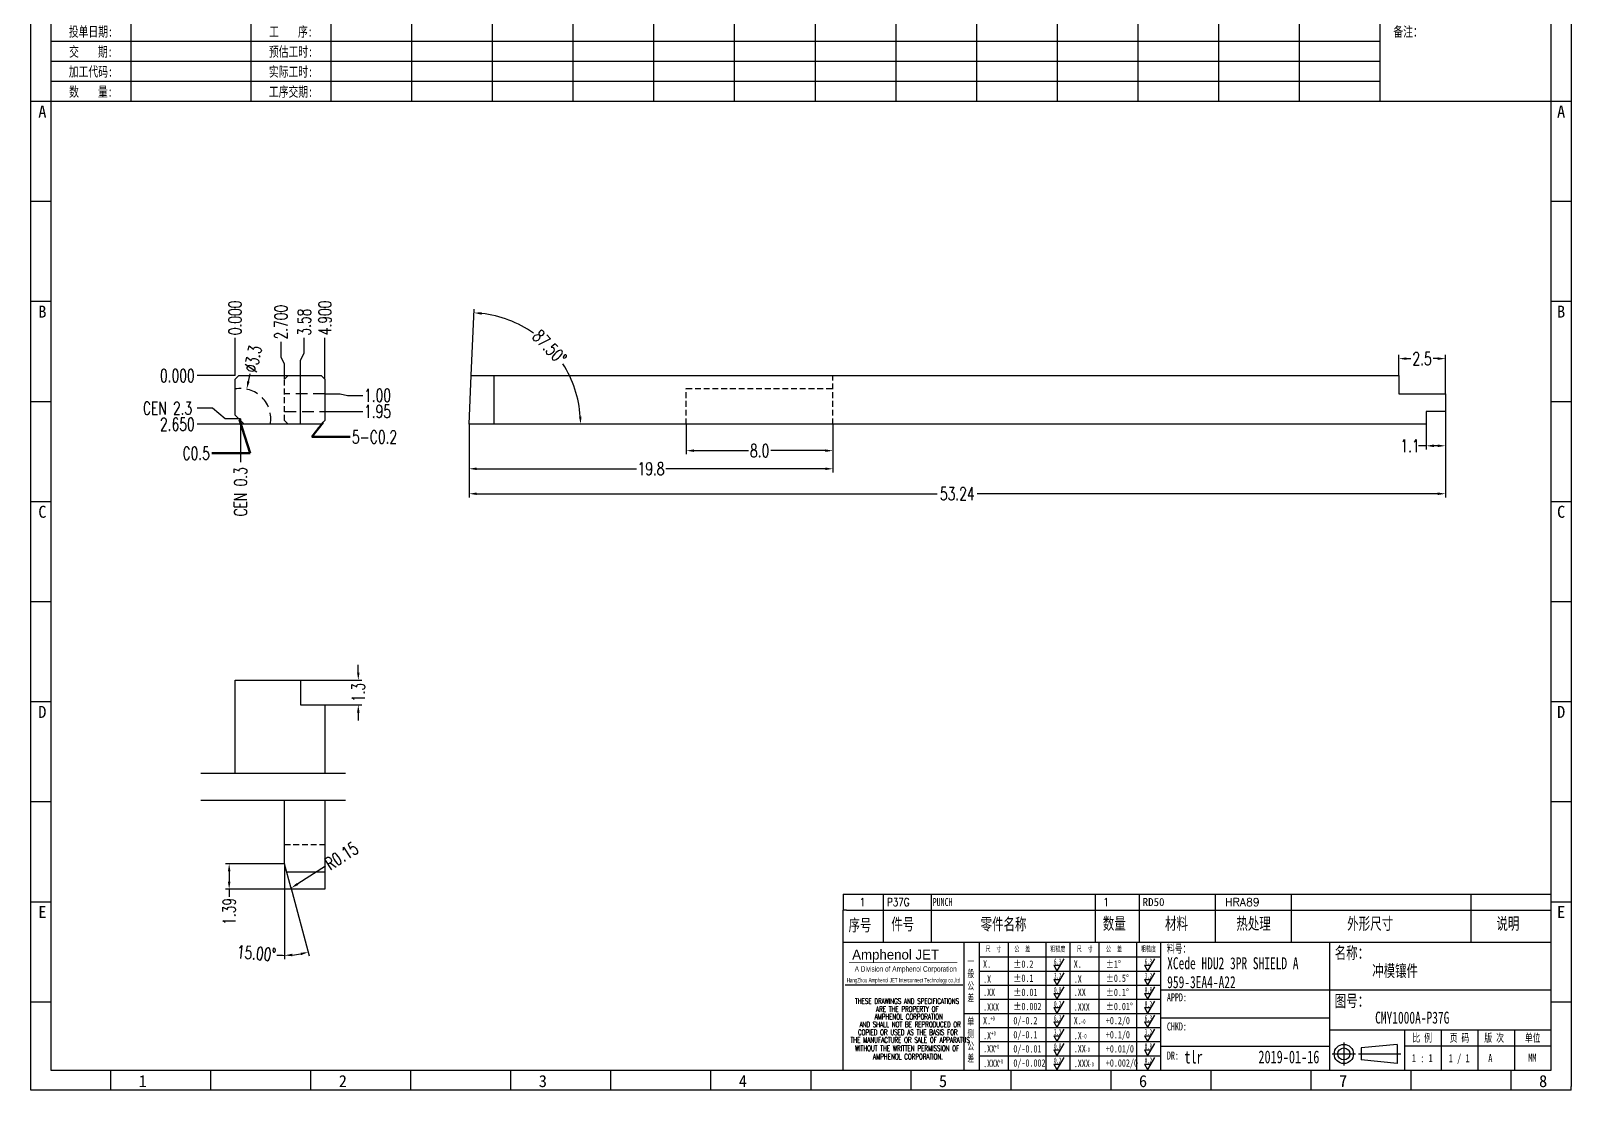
# Model space of a CAD drawing. Header units: millimetres. Extents: x -2852 to 5627, y -2271 to 1849.
# Drawn here: x -622.1 to -538.1, y -245.6 to -187.9 of the extents above; entities that cross this region are included whole.
import ezdxf
from ezdxf.enums import TextEntityAlignment as Align

# ---------------------------------------------------------------- set-up
doc = ezdxf.new("R2010")
doc.units = ezdxf.units.MM
doc.header["$PDSIZE"] = 3
doc.linetypes.add('DASHED', pattern=[19.05, 12.7, -6.35])
doc.linetypes.add('DASHED2', pattern=[9.525, 6.35, -3.175])
for name, color, linetype in [('1', 7, 'Continuous'), ('11', 4, 'DASHED2'), ('41', 1, 'Continuous'), ('PUNCH', 1, 'Continuous')]:
    doc.layers.add(name, color=color, linetype=linetype)
doc.styles.add('CH', font='仿宋_GB2312_0.ttf')
doc.styles.add('jet02', font='simplex.shx', dxfattribs={"width": 0.7})
doc.styles.add('SIMPLEX', font='SIMPLEX')
doc.styles.get("Standard").update_dxf_attribs({"font": '仿宋_GB2312_0.ttf', "width": 0.7})
doc.styles.add('TEXTSTYLE_1', font='TRIUMB.TTF')
doc.styles.add('TEXTSTYLE_2', font='TRIUM.TTF')
doc.styles.add('tk', font='', dxfattribs={"width": 0.7})
doc.styles.add('tk 2', font='仿宋_GB2312_0.ttf', dxfattribs={"width": 0.65})
doc.styles.add('tk 4', font='simplex.shx', dxfattribs={"width": 0.65, "bigfont": 'bigfont.shx'})
doc.styles.get('tk').set_extended_font_data('NSimSun')
doc.dimstyles.new('jet02', dxfattribs={"dimtxt": 3.5, "dimasz": 2.1, "dimexe": 1, "dimexo": 0, "dimgap": 0.5, "dimtad": 0, "dimtoh": 1, "dimdec": 3, "dimzin": 9, "dimdsep": 46, "dimtxsty": 'jet02', "dimcen": 0, "dimclrt": 256, "dimazin": 2, "dimtfac": 1, "dimtdec": 3, "dimtofl": 0, "dimtmove": 0, "dimatfit": 1, "dimfxl": 0, "dimarcsym": 0})

# ---------------------------------------------------------------- blocks, each defined once
blk = doc.blocks.new('A3-N')
at = {"layer": '1', "color": 1}
for p, q in [((0, 0), (0, 296.73)), ((0, 296.73), (420, 296.73)), ((21.82, 291.27), (21.82, 296.73)), ((49.09, 291.27), (49.09, 296.73)), ((76.36, 291.27), (76.36, 296.73)), ((103.64, 291.27), (103.64, 296.73)), ((103.64, 291.27), (103.64, 296.73)), ((103.64, 291.27), (103.64, 296.73)), ((130.91, 291.27), (130.91, 296.73)), ((158.18, 291.27), (158.18, 296.73)), ((185.45, 291.27), (185.45, 296.73)), ((212.73, 291.27), (212.73, 296.73)), ((240, 291.27), (240, 296.73)), ((267.27, 291.27), (267.27, 296.73)), ((294.55, 291.27), (294.55, 296.73)), ((321.82, 291.27), (321.82, 296.73)), ((349.09, 291.27), (349.09, 296.73)), ((376.36, 291.27), (376.36, 296.73)), ((403.64, 291.27), (403.64, 296.73)), ((420, 296.73), (420, 1)), ((5.45, 269.45), (0, 269.45)), ((420, 269.45), (414.55, 269.45)), ((5.45, 242.18), (0, 242.18)), ((420, 242.18), (414.55, 242.18)), ((5.45, 214.91), (0, 214.91)), ((420, 214.91), (414.55, 214.91)), ((5.45, 187.64), (0, 187.64)), ((420, 187.64), (414.55, 187.64)), ((5.45, 160.36), (0, 160.36)), ((420, 160.36), (414.55, 160.36)), ((5.45, 133.09), (0, 133.09)), ((420, 133.09), (414.55, 133.09)), ((5.45, 105.82), (0, 105.82)), ((420, 105.82), (414.55, 105.82)), ((5.45, 78.55), (0, 78.55)), ((420, 78.55), (414.55, 78.55)), ((5.45, 51.27), (0, 51.27)), ((420, 51.27), (414.55, 51.27)), ((222.45, 49.09), (221.45, 49.09)), ((221.45, 49.09), (221.45, 40.36)), ((222.45, 49.09), (414.55, 49.09)), ((232.36, 49.09), (232.36, 40.36)), ((245.45, 49.09), (245.45, 40.36)), ((290.18, 49.09), (290.18, 40.36)), ((302.18, 49.09), (302.18, 40.36)), ((322.91, 49.09), (322.91, 40.36)), ((343.64, 49.09), (343.64, 40.36)), ((392.73, 40.36), (392.73, 49.09)), ((258.55, 40.36), (258.55, 5.44)), ((266.45, 40.36), (266.45, 5.44)), ((276.78, 40.36), (276.78, 5.45)), ((291.18, 40.36), (291.18, 5.45)), ((301.51, 40.37), (301.51, 5.46)), ((308.01, 40.36), (308.01, 5.45)), ((354.09, 40.36), (354.09, 5.45)), ((308.01, 32.39), (258.55, 32.39)), ((308.01, 28.54), (258.55, 28.54)), ((414.55, 27.27), (308.01, 27.27)), ((5.45, 24), (0, 24)), ((308.01, 24.69), (258.55, 24.69)), ((420, 24), (414.55, 24)), ((308.01, 16.99), (258.55, 16.99)), ((354.09, 19.63), (308.01, 19.63)), ((308.01, 13.14), (258.55, 13.14)), ((414.55, 16.36), (354.09, 16.36)), ((374.55, 16.36), (374.55, 5.45)), ((384.55, 16.36), (384.55, 5.45)), ((394.55, 16.36), (394.55, 5.45)), ((404.55, 16.36), (404.55, 5.45)), ((308.01, 9.29), (258.55, 9.29)), ((308.01, 11.99), (354.09, 11.99)), ((372.51, 12.49), (362.69, 11.5)), ((362.69, 11.5), (362.69, 8.23)), ((372.51, 12.49), (372.51, 7.25)), ((414.55, 12), (374.55, 12)), ((21.82, 0), (21.82, 5.45)), ((49.09, 0), (49.09, 5.45)), ((76.36, 0), (76.36, 5.45)), ((103.64, 0), (103.64, 5.45)), ((130.91, 0), (130.91, 5.45)), ((158.18, 0), (158.18, 5.45)), ((185.45, 0), (185.45, 5.45)), ((212.73, 0), (212.73, 5.45)), ((240, 0), (240, 5.45)), ((267.27, 0), (267.27, 5.45)), ((294.55, 0), (294.55, 5.45)), ((321.82, 0), (321.82, 5.45)), ((349.09, 0), (349.09, 5.45)), ((372.51, 7.25), (362.69, 8.23)), ((376.36, 0), (376.36, 5.45)), ((403.64, 0), (403.64, 5.45)), ((1, 0), (0, 0)), ((420, 0), (1, 0)), ((420, 0), (420, 1))]:
    blk.add_line(p, q, dxfattribs=at)
at = {"layer": '1'}
for p, q in [((414.55, 278.18), (414.55, 284.73)), ((221.45, 40.36), (221.45, 5.45)), ((221.45, 40.36), (414.55, 40.36)), ((221.45, 40.36), (414.55, 40.36)), ((254.41, 40.36), (254.41, 5.45)), ((283.28, 40.36), (283.28, 5.45)), ((308.01, 36.24), (258.55, 36.24)), ((222.08, 28.67), (254.12, 28.67)), ((308.01, 20.84), (254.41, 20.84))]:
    blk.add_line(p, q, dxfattribs=at)
at = {"layer": '1', "color": 1, "ltscale": 0.05}
for p, q in [((278.93, 34.04), (279.79, 32.56)), ((278.93, 34.04), (280.65, 34.04)), ((281.68, 35.84), (279.79, 32.56)), ((303.66, 34.05), (304.52, 32.56)), ((303.66, 34.05), (305.38, 34.05)), ((306.41, 35.84), (304.52, 32.56)), ((278.93, 30.19), (279.79, 28.71)), ((278.93, 30.19), (280.65, 30.19)), ((281.68, 31.99), (279.79, 28.71)), ((303.66, 30.2), (305.38, 30.2)), ((303.66, 30.2), (304.52, 28.71)), ((306.41, 31.99), (304.52, 28.71)), ((278.93, 26.34), (279.79, 24.86)), ((278.93, 26.34), (280.65, 26.34)), ((281.68, 28.14), (279.79, 24.86)), ((303.66, 26.35), (304.52, 24.86)), ((303.66, 26.35), (305.38, 26.35)), ((306.41, 28.14), (304.52, 24.86)), ((278.93, 22.49), (280.65, 22.49)), ((278.93, 22.49), (279.79, 21.01)), ((281.68, 24.29), (279.79, 21.01)), ((303.66, 22.5), (305.38, 22.5)), ((303.66, 22.5), (304.52, 21.01)), ((306.41, 24.29), (304.52, 21.01)), ((278.93, 18.66), (279.79, 17.17)), ((278.93, 18.66), (280.65, 18.66)), ((281.68, 20.45), (279.79, 17.17)), ((303.66, 18.66), (304.52, 17.18)), ((303.66, 18.66), (305.38, 18.66)), ((306.41, 20.46), (304.52, 17.18)), ((278.93, 14.81), (280.65, 14.81)), ((278.93, 14.81), (279.79, 13.32)), ((281.68, 16.6), (279.79, 13.32)), ((281.68, 12.75), (279.79, 9.47)), ((303.66, 14.81), (305.38, 14.81)), ((303.66, 14.81), (304.52, 13.33)), ((306.41, 16.61), (304.52, 13.33)), ((306.41, 12.76), (304.52, 9.48)), ((278.93, 10.96), (279.79, 9.47)), ((278.93, 10.96), (280.65, 10.96)), ((281.68, 8.9), (279.79, 5.62)), ((303.66, 10.96), (304.52, 9.48)), ((303.66, 10.96), (305.38, 10.96)), ((306.41, 8.91), (304.52, 5.63)), ((278.93, 7.11), (279.79, 5.62)), ((278.93, 7.11), (280.65, 7.11)), ((303.66, 7.11), (305.38, 7.11)), ((303.66, 7.11), (304.52, 5.63))]:
    blk.add_line(p, q, dxfattribs=at)
at = {"layer": '1', "color": 1, "ltscale": 0.1}
for p, q in [((358.01, 13.02), (358.01, 6.71)), ((354.86, 9.87), (361.17, 9.87)), ((362.03, 9.87), (373.54, 9.87))]:
    blk.add_line(p, q, dxfattribs=at)
at = {"layer": '1'}
blk.add_lwpolyline([(221.45, 5.45), (414.55, 5.45), (414.55, 291.27), (5.45, 291.27), (5.45, 5.45), (414.55, 5.45)], dxfattribs=at)
at = {"layer": '1', "color": 7, "linetype": 'Continuous', "const_width": 0.123}
blk.add_lwpolyline([(223.11, 34.74), (252.6, 34.76)], dxfattribs=at)
at = {"layer": '1', "color": 1}
for radius in [2.62, 1.64]:
    blk.add_circle((358.01, 9.87), radius, dxfattribs=at)
at = {"layer": '41'}
for p, q in [((27.27, 291.27), (27.27, 269.45)), ((60, 291.27), (60, 269.45)), ((81.82, 291.27), (81.82, 269.45)), ((103.82, 291.27), (103.82, 269.45)), ((125.82, 291.27), (125.82, 269.45)), ((147.82, 291.27), (147.82, 269.45)), ((169.82, 291.27), (169.82, 269.45)), ((191.82, 291.27), (191.82, 269.45)), ((213.82, 291.27), (213.82, 269.45)), ((235.82, 291.27), (235.82, 269.45)), ((257.82, 291.27), (257.82, 269.45)), ((279.82, 291.27), (279.82, 269.45)), ((301.82, 291.27), (301.82, 269.45)), ((323.82, 291.27), (323.82, 269.45)), ((345.82, 291.27), (345.82, 269.45)), ((367.82, 291.27), (367.82, 269.45)), ((367.82, 285.82), (5.45, 285.82)), ((367.82, 280.36), (5.45, 280.36)), ((367.82, 274.91), (5.45, 274.91)), ((414.55, 269.45), (5.45, 269.45))]:
    blk.add_line(p, q, dxfattribs=at)
at = {"layer": '1', "color": 1}
for s, p in [('1', (29.64, 295.11)), ('2', (84.18, 295.11)), ('3', (138.73, 295.11)), ('4', (193.27, 295.11)), ('5', (247.82, 295.11)), ('6', (302.36, 295.11)), ('7', (356.91, 295.11)), ('8', (411.45, 295.11)), ('1', (30.53, 4.11)), ('2', (85.08, 4.11)), ('3', (139.62, 4.11)), ('4', (194.17, 4.11)), ('5', (248.72, 4.11)), ('6', (303.26, 4.11)), ('7', (357.81, 4.11)), ('8', (412.35, 4.11))]:
    blk.add_text(s, height=3.27, dxfattribs=at).set_placement(p, align=Align.TOP_CENTER)
at = {"layer": '1', "style": 'tk', "width": 0.7}
for s, p in [('投单日期:', (16.36, 288.55)), ('工    序:', (70.91, 288.55)), ('备注：', (375.51, 288.55)), ('交    期:', (16.36, 283.09)), ('预估工时:', (70.91, 283.09)), ('加工代码:', (16.36, 277.64)), ('实际工时:', (70.91, 277.64)), ('数    量:', (16.36, 272.18)), ('工序交期:', (70.91, 272.18))]:
    blk.add_text(s, height=2.727, dxfattribs=at).set_placement(p, align=Align.MIDDLE)
at = {"layer": '1', "color": 1}
for s, p in [('A', (2.04, 268.36)), ('B', (2.04, 213.82)), ('C', (2.04, 159.27)), ('D', (2.04, 104.73)), ('E', (2.04, 50.18))]:
    blk.add_text(s, height=3.27, dxfattribs=at).set_placement(p, align=Align.TOP_LEFT)
for s, p in [('A', (418.37, 268.36)), ('B', (418.37, 213.82)), ('C', (418.37, 159.27)), ('D', (418.37, 104.73)), ('E', (418.37, 50.18))]:
    blk.add_text(s, height=3.27, dxfattribs=at).set_placement(p, align=Align.TOP_RIGHT)
at = {"layer": '1', "color": 1, "style": 'tk 2', "width": 0.7}
for s, height, p in [('序号', 3.273, (222.96, 43.34)), ('件号', 3.273, (234.62, 43.61)), ('零件名称', 3.273, (258.97, 43.61)), ('数量', 3.273, (292.3, 43.78)), ('材料', 3.273, (309.27, 43.78)), ('热处理', 3.273, (328.71, 43.78)), ('外形尺寸', 3.273, (358.94, 43.78)), ('说明', 3.273, (399.61, 43.78)), ('料号：', 2.182, (309.77, 37.46)), ('名称：', 3.273, (355.52, 35.79)), ('图号：', 3.273, (355.52, 22.7)), ('比 例', 2.182, (376.69, 13.18)), ('页 码', 2.182, (386.85, 13.18)), ('版 次', 2.182, (396.31, 13.18)), ('单位', 2.182, (407.35, 13.18))]:
    blk.add_text(s, height=height, dxfattribs=at).set_placement(p)
at = {"layer": '1', "color": 7, "linetype": 'Continuous', "style": 'TEXTSTYLE_1'}
blk.add_text('Amphenol JET', height=2.7, dxfattribs=at).set_placement((223.96, 35.61))
at = {"layer": '1', "color": 7, "linetype": 'Continuous'}
for s, height, style, width, p in [('A Division of Amphenol Corporation', 1.5, 'TEXTSTYLE_2', 0.7, (224.64, 32.29)), ('HangZhou Amphenol JET Interconnect Technology co.,ltd ', 1.2, 'TEXTSTYLE_2', 0.6, (222.47, 29.36)), ('THESE DRAWINGS AND SPECIFICATIONS', 1.5, 'tk 4', 0.6, (224.73, 23.52)), ('ARE THE PROPERTY OF', 1.5, 'tk 4', 0.6, (230.45, 21.35)), ('AND SHALL NOT BE REPRODUCED OR', 1.5, 'tk 4', 0.6, (225.95, 17.17)), ('AMPHENOL CORPORATION', 1.5, 'tk 4', 0.6, (230.04, 19.27)), ('THE MANUFACTURE OR SALE OF APPARATUS', 1.5, 'tk 4', 0.6, (223.5, 12.92)), ('COPIED OR USED AS THE BASIS FOR', 1.5, 'tk 4', 0.6, (225.54, 15.02)), ('WITHOUT THE WRITTEN PERMISSION OF', 1.5, 'tk 4', 0.6, (224.73, 10.67)), ('AMPHENOL CORPORATION.', 1.5, 'tk 4', 0.6, (229.63, 8.4))]:
    blk.add_text(s, height=height, dxfattribs=dict(at, style=style, width=width)).set_placement(p)
at = {"layer": '1', "color": 1, "style": 'tk 2', "width": 0.7}
for s, p in [('X.', (259.64, 34.37)), ('%%P0.2', (267.9, 34.37)), ('X.', (284.37, 34.37)), ('%%P1%%D', (293.12, 34.37)), ('.X', (259.64, 30.28)), ('%%P0.1', (267.9, 30.52)), ('.X', (284.37, 30.28)), ('%%P0.5%%D', (293.12, 30.52)), ('.XX', (259.64, 26.71)), ('%%P0.01', (267.9, 26.67)), ('.XX', (284.37, 26.71)), ('%%P0.1%%D', (293.12, 26.67)), ('.XXX', (259.64, 22.68)), ('%%P0.002', (267.9, 22.82)), ('.XXX', (284.37, 22.68)), ('%%P0.01%%D', (293.12, 22.82)), ('X.', (259.64, 18.97)), ('0/-0.2', (267.9, 18.97)), ('X.', (284.37, 18.97)), ('+0.2/0', (293.12, 18.97)), ('.X', (259.64, 14.88)), ('0/-0.1', (267.9, 15.12)), ('.X', (284.37, 14.88)), ('+0.1/0', (293.12, 15.12)), ('.XX', (259.64, 11.31)), ('0/-0.01', (267.9, 11.27)), ('0/-0.002', (267.9, 7.42)), ('.XX', (284.37, 11.31)), ('+0.01/0', (293.12, 11.27)), ('+0.002/0', (293.12, 7.42)), ('.XXX', (259.64, 7.28)), ('.XXX', (284.37, 7.28))]:
    blk.add_text(s, height=2, dxfattribs=at).set_placement(p, align=Align.MIDDLE_LEFT)
at = {"layer": '1', "color": 1, "ltscale": 0.05, "style": 'tk 2', "width": 0.5}
for s, p in [('6.3', (279.01, 34.26)), ('6.3', (303.74, 34.27)), ('3.2', (279.01, 30.41)), ('3.2', (303.74, 30.42)), ('0.8', (279.01, 26.56)), ('0.8', (303.74, 26.57)), ('0.2', (279.01, 22.71)), ('0.2', (303.74, 22.72)), ('6.3', (279.01, 18.87)), ('6.3', (303.74, 18.88)), ('3.2', (279.01, 15.02)), ('0.8', (279.01, 11.17)), ('3.2', (303.74, 15.03)), ('0.8', (303.74, 11.18)), ('0.2', (279.01, 7.32)), ('0.2', (303.74, 7.33))]:
    blk.add_text(s, height=1.6, dxfattribs=at).set_placement(p)
at = {"layer": '1', "style": 'tk 2', "width": 0.7}
for s, p in [('APPD:', (309.77, 24.21)), ('CHKD:', (309.77, 16.27)), ('DR:', (309.77, 8.35))]:
    blk.add_text(s, height=2.182, dxfattribs=at).set_placement(p)
at = {"layer": '1', "color": 7, "style": 'tk 2', "width": 0.7}
blk.add_text('MM', height=2.182, dxfattribs=at).set_placement((408.31, 7.75))
at = {"layer": '1', "color": 1, "ltscale": 0.05, "char_height": 1.5, "width": 6.3627, "attachment_point": 1, "style": 'tk 2'}
for s, insert in [('尺  寸', (260.31, 39.25)), ('公  差', (268.17, 39.25)), ('粗糙度', (277.98, 39.25)), ('尺  寸', (285.2, 39.25)), ('公  差', (293.18, 39.25)), ('粗糙度', (302.71, 39.26))]:
    blk.add_mtext(s, dxfattribs=dict(at, insert=insert))
at = {"layer": '1', "ltscale": 0.05, "char_height": 2, "width": 2.5195, "attachment_point": 1, "style": 'tk 2'}
for s, insert in [('一般公差', (255.39, 36.11)), ('单侧公差', (255.39, 19.71))]:
    blk.add_mtext(s, dxfattribs=dict(at, insert=insert))
at = {"layer": '1', "color": 1, "ltscale": 0.05, "char_height": 1.2, "width": 5.1396, "attachment_point": 1, "line_spacing_factor": 0.8, "style": 'tk 2'}
for s, insert in [('+0', (261.58, 20.13)), ('-0', (286.31, 19.33)), ('+0', (261.88, 16.09)), ('-0', (286.61, 15.29)), ('+0', (262.79, 12.45)), ('+0', (263.87, 8.44)), ('-0', (287.51, 11.65)), ('-0', (288.59, 7.64))]:
    blk.add_mtext(s, dxfattribs=dict(at, insert=insert))
at = {"layer": '1', "style": 'tk 2', "width": 0.7}
for tag, p in [('PATR-NO1', (309.84, 32.96)), ('TITLE', (365.74, 30.9)), ('PATR-NO2', (309.84, 27.81)), ('DWG-NO:', (366.54, 18.14))]:
    blk.add_attdef(tag, p, '', height=3.27, dxfattribs=at)
at = {"layer": '1', "color": 1, "style": 'tk 2', "width": 0.7}
for tag, p in [('DRAW', (314.55, 7.27)), ('DATE', (334.72, 7.32))]:
    blk.add_attdef(tag, p, '', height=3.49, dxfattribs=at)
at = {"layer": '1', "style": 'tk 2', "width": 0.7}
for tag, p in [('SCALE', (376.55, 8.73)), ('SHEET', (386.6, 8.72)), ('REV', (397.38, 8.73))]:
    blk.add_attdef(tag, text='', height=2.18, dxfattribs=at).set_placement(p, align=Align.MIDDLE_LEFT)
blk = doc.blocks.new('FB3')
at = {"layer": '1', "color": 1}
for p, q in [((0, 4.36), (193.09, 4.36)), ((0, 4.36), (0, 0)), ((10.91, 4.36), (10.91, 0)), ((24, 4.36), (24, 0)), ((68.73, 4.36), (68.73, 0)), ((80.73, 4.36), (80.73, 0)), ((101.45, 4.36), (101.45, 0)), ((122.18, 4.36), (122.18, 0)), ((171.27, 0), (171.27, 4.36))]:
    blk.add_line(p, q, dxfattribs=at)
at = {"layer": '1'}
for tag, style, p in [('ITEM', 'SIMPLEX', (4.36, 2.18)), ('PARTNO', 'SIMPLEX', (12, 2.18)), ('QTY', 'SIMPLEX', (74.18, 2.18)), ('MATL', 'CH', (81.72, 2.18)), ('FINISH', 'SIMPLEX', (104.17, 2.18)), ('SPEC', 'SIMPLEX', (130.91, 2.18)), ('REMARK', 'SIMPLEX', (174.06, 2.18))]:
    blk.add_attdef(tag, text='', height=2.18, dxfattribs=dict(at, style=style)).set_placement(p, align=Align.MIDDLE_LEFT)
at = {"layer": '1', "style": 'tk', "width": 0.7}
blk.add_attdef('DIE', text='', height=2.18, dxfattribs=at).set_placement((24.43, 2.18), align=Align.MIDDLE_LEFT)
blk = doc.blocks.new('*D2850')
at = {"layer": '41', "ltscale": 0.05}
blk.add_line((304.209, -2659.085), (302.139, -2659.085), dxfattribs=at)
at = {"layer": 'Defpoints', "color": 0, "ltscale": 0.05}
for p in [(302.139, -2659.085), (304.209, -2659.085), (304.209, -2659.085)]:
    blk.add_point(p, dxfattribs=at)
at = {"layer": '41', "ltscale": 0.05, "insert": (301.059, -2659.085), "char_height": 0.7, "attachment_point": 5, "style": 'jet02'}
blk.add_mtext('0.000', dxfattribs=at)
blk = doc.blocks.new('*D2851')
at = {"layer": '41', "ltscale": 0.05}
blk.add_line((304.709, -2661.735), (302.139, -2661.735), dxfattribs=at)
at = {"layer": 'Defpoints', "color": 0, "ltscale": 0.05}
for p in [(304.209, -2659.085), (302.139, -2661.735), (304.709, -2661.735)]:
    blk.add_point(p, dxfattribs=at)
at = {"layer": '41', "ltscale": 0.05, "insert": (301.059, -2661.735), "char_height": 0.7, "attachment_point": 5, "style": 'jet02'}
blk.add_mtext('2.650', dxfattribs=at)
blk = doc.blocks.new('*D2852')
at = {"layer": '41', "ltscale": 0.05}
for p, q in [((302.979, -2660.86), (302.139, -2660.86)), ((303.669, -2661.435), (302.979, -2660.86)), ((304.509, -2661.435), (303.669, -2661.435))]:
    blk.add_line(p, q, dxfattribs=at)
at = {"layer": 'Defpoints', "color": 0, "ltscale": 0.05}
for p in [(304.209, -2659.085), (302.139, -2660.86), (304.509, -2661.435)]:
    blk.add_point(p, dxfattribs=at)
at = {"layer": '41', "ltscale": 0.05, "insert": (300.359, -2660.86), "char_height": 0.7, "attachment_point": 5, "style": 'jet02'}
blk.add_mtext('{\\C1; CEN }2.3', dxfattribs=at)
blk = doc.blocks.new('*D2853')
at = {"layer": '41', "ltscale": 0.05}
blk.add_line((309.109, -2661.035), (311.178, -2661.035), dxfattribs=at)
at = {"layer": 'Defpoints', "color": 0, "ltscale": 0.05}
for p in [(304.209, -2659.085), (309.109, -2661.035), (311.178, -2661.035)]:
    blk.add_point(p, dxfattribs=at)
at = {"layer": '41', "ltscale": 0.05, "insert": (311.978, -2661.035), "char_height": 0.7, "attachment_point": 5, "style": 'jet02'}
blk.add_mtext('1.95', dxfattribs=at)
blk = doc.blocks.new('*D2854')
at = {"layer": '41', "ltscale": 0.05}
for p, q in [((309.109, -2660.085), (309.949, -2660.085)), ((309.949, -2660.085), (310.338, -2660.16)), ((310.338, -2660.16), (311.178, -2660.16))]:
    blk.add_line(p, q, dxfattribs=at)
at = {"layer": 'Defpoints', "color": 0, "ltscale": 0.05}
for p in [(304.209, -2659.085), (309.109, -2660.085), (311.178, -2660.16)]:
    blk.add_point(p, dxfattribs=at)
at = {"layer": '41', "ltscale": 0.05, "insert": (311.978, -2660.16), "char_height": 0.7, "attachment_point": 5, "style": 'jet02'}
blk.add_mtext('1.00', dxfattribs=at)
blk = doc.blocks.new('*D2855')
at = {"layer": '41', "ltscale": 0.05}
blk.add_line((304.209, -2659.085), (304.209, -2657.016), dxfattribs=at)
at = {"layer": 'Defpoints', "color": 0, "ltscale": 0.05}
for p in [(304.209, -2657.016), (304.209, -2659.085), (304.209, -2659.085)]:
    blk.add_point(p, dxfattribs=at)
at = {"layer": '41', "ltscale": 0.05, "insert": (304.209, -2655.936), "char_height": 0.7, "attachment_point": 5, "rotation": 90, "style": 'jet02'}
blk.add_mtext('0.000', dxfattribs=at)
blk = doc.blocks.new('*D2856')
at = {"layer": '41', "ltscale": 0.05}
for p, q in [((306.716, -2658.089), (306.716, -2657.249)), ((306.909, -2658.445), (306.716, -2658.089)), ((306.909, -2659.285), (306.909, -2658.445))]:
    blk.add_line(p, q, dxfattribs=at)
at = {"layer": 'Defpoints', "color": 0, "ltscale": 0.05}
for p in [(306.716, -2657.249), (304.209, -2659.085), (306.909, -2659.285)]:
    blk.add_point(p, dxfattribs=at)
at = {"layer": '41', "ltscale": 0.05, "insert": (306.716, -2656.169), "char_height": 0.7, "attachment_point": 5, "rotation": 90, "style": 'jet02'}
blk.add_mtext('2.700', dxfattribs=at)
blk = doc.blocks.new('*D2857')
at = {"layer": '41', "ltscale": 0.05}
for p, q in [((307.984, -2657.856), (307.984, -2657.016)), ((307.784, -2658.245), (307.984, -2657.856)), ((307.784, -2659.085), (307.784, -2658.245))]:
    blk.add_line(p, q, dxfattribs=at)
at = {"layer": 'Defpoints', "color": 0, "ltscale": 0.05}
for p in [(307.984, -2657.016), (304.209, -2659.085), (307.784, -2659.085)]:
    blk.add_point(p, dxfattribs=at)
at = {"layer": '41', "ltscale": 0.05, "insert": (307.984, -2656.169), "char_height": 0.7, "attachment_point": 5, "rotation": 90, "style": 'jet02'}
blk.add_mtext('3.58', dxfattribs=at)
blk = doc.blocks.new('*D2858')
at = {"layer": '41', "ltscale": 0.05}
blk.add_line((309.109, -2659.285), (309.109, -2657.016), dxfattribs=at)
at = {"layer": 'Defpoints', "color": 0, "ltscale": 0.05}
for p in [(309.109, -2657.016), (304.209, -2659.085), (309.109, -2659.285)]:
    blk.add_point(p, dxfattribs=at)
at = {"layer": '41', "ltscale": 0.05, "insert": (309.109, -2655.936), "char_height": 0.7, "attachment_point": 5, "rotation": 90, "style": 'jet02'}
blk.add_mtext('4.900', dxfattribs=at)
blk = doc.blocks.new('*D2859')
at = {"layer": '41', "ltscale": 0.05}
blk.add_line((304.509, -2661.435), (304.509, -2663.804), dxfattribs=at)
at = {"layer": 'Defpoints', "color": 0, "ltscale": 0.05}
for p in [(304.209, -2659.085), (304.509, -2661.435), (304.509, -2663.804)]:
    blk.add_point(p, dxfattribs=at)
at = {"layer": '41', "ltscale": 0.05, "insert": (304.509, -2665.584), "char_height": 0.7, "attachment_point": 5, "rotation": 90, "style": 'jet02'}
blk.add_mtext('{\\C1; CEN }0.3', dxfattribs=at)
blk = doc.blocks.new('*D2861')
at = {"layer": '41', "ltscale": 0.05}
blk.add_line((305.019, -2658.989), (304.931, -2659.409), dxfattribs=at)
blk.add_solid([(304.863, -2659.394), (305, -2659.423), (304.846, -2659.82)], dxfattribs=at)
at = {"layer": 'Defpoints', "color": 0, "ltscale": 0.05}
for p in [(304.846, -2659.82), (304.172, -2663.05)]:
    blk.add_point(p, dxfattribs=at)
at = {"layer": '41', "ltscale": 0.05, "insert": (305.189, -2658.172), "char_height": 0.7, "attachment_point": 5, "rotation": 78.21743, "style": 'jet02'}
blk.add_mtext('∅3.3', dxfattribs=at)
blk = doc.blocks.new('*D2862')
at = {"layer": '41', "ltscale": 0.05}
for p, q in [((316.97, -2661.735), (316.97, -2664.362)), ((336.815, -2661.735), (336.815, -2664.362)), ((317.39, -2664.162), (326.092, -2664.162)), ((336.395, -2664.162), (327.692, -2664.162))]:
    blk.add_line(p, q, dxfattribs=at)
for points in [[(317.39, -2664.092), (317.39, -2664.232), (316.97, -2664.162)], [(336.395, -2664.092), (336.395, -2664.232), (336.815, -2664.162)]]:
    blk.add_solid(points, dxfattribs=at)
at = {"layer": 'Defpoints', "color": 0, "ltscale": 0.05}
for p in [(316.97, -2661.735), (336.815, -2661.735), (336.815, -2664.162)]:
    blk.add_point(p, dxfattribs=at)
at = {"layer": '41', "ltscale": 0.05, "insert": (326.892, -2664.162), "char_height": 0.7, "attachment_point": 5, "style": 'jet02'}
blk.add_mtext('19.8', dxfattribs=at)
blk = doc.blocks.new('*D2863')
at = {"layer": '41', "ltscale": 0.05}
for p, q in [((328.815, -2661.735), (328.815, -2663.374)), ((336.815, -2661.735), (336.815, -2663.374)), ((329.235, -2663.174), (332.201, -2663.174)), ((336.395, -2663.174), (333.428, -2663.174))]:
    blk.add_line(p, q, dxfattribs=at)
for points in [[(329.235, -2663.104), (329.235, -2663.244), (328.815, -2663.174)], [(336.395, -2663.104), (336.395, -2663.244), (336.815, -2663.174)]]:
    blk.add_solid(points, dxfattribs=at)
at = {"layer": 'Defpoints', "color": 0, "ltscale": 0.05}
for p in [(328.815, -2661.735), (336.815, -2661.735), (336.815, -2663.174)]:
    blk.add_point(p, dxfattribs=at)
at = {"layer": '41', "ltscale": 0.05, "insert": (332.815, -2663.174), "char_height": 0.7, "attachment_point": 5, "style": 'jet02'}
blk.add_mtext('8.0', dxfattribs=at)
blk = doc.blocks.new('*D2864')
at = {"layer": '41', "ltscale": 0.05}
for p, q in [((370.215, -2661.035), (370.215, -2665.723)), ((316.97, -2661.735), (316.97, -2665.723)), ((317.39, -2665.523), (342.5, -2665.523)), ((369.795, -2665.523), (344.684, -2665.523))]:
    blk.add_line(p, q, dxfattribs=at)
for points in [[(317.39, -2665.453), (317.39, -2665.593), (316.97, -2665.523)], [(369.795, -2665.453), (369.795, -2665.593), (370.215, -2665.523)]]:
    blk.add_solid(points, dxfattribs=at)
at = {"layer": 'Defpoints', "color": 0, "ltscale": 0.05}
for p in [(370.215, -2661.035), (316.97, -2661.735), (370.215, -2665.523)]:
    blk.add_point(p, dxfattribs=at)
at = {"layer": '41', "ltscale": 0.05, "insert": (343.592, -2665.523), "char_height": 0.7, "attachment_point": 5, "style": 'jet02'}
blk.add_mtext('53.24', dxfattribs=at)
blk = doc.blocks.new('*D2865')
at = {"layer": '41', "ltscale": 0.05}
for p, q in [((370.215, -2661.035), (370.215, -2663.11)), ((369.165, -2661.735), (369.165, -2663.11)), ((369.165, -2662.91), (368.745, -2662.91)), ((369.795, -2662.91), (369.585, -2662.91))]:
    blk.add_line(p, q, dxfattribs=at)
for points in [[(369.585, -2662.84), (369.585, -2662.98), (369.165, -2662.91)], [(369.795, -2662.84), (369.795, -2662.98), (370.215, -2662.91)]]:
    blk.add_solid(points, dxfattribs=at)
at = {"layer": 'Defpoints', "color": 0, "ltscale": 0.05}
for p in [(370.215, -2661.035), (369.165, -2661.735), (369.165, -2662.91)]:
    blk.add_point(p, dxfattribs=at)
at = {"layer": '41', "ltscale": 0.05, "insert": (368.283, -2662.91), "char_height": 0.7, "attachment_point": 5, "style": 'jet02'}
blk.add_mtext('1.1', dxfattribs=at)
blk = doc.blocks.new('*D2866')
at = {"layer": '41', "ltscale": 0.05}
for p, q in [((367.665, -2659.085), (367.665, -2657.958)), ((368.085, -2658.158), (368.326, -2658.158)), ((369.795, -2658.158), (369.553, -2658.158)), ((370.215, -2660.085), (370.215, -2657.958))]:
    blk.add_line(p, q, dxfattribs=at)
for points in [[(368.085, -2658.088), (368.085, -2658.228), (367.665, -2658.158)], [(369.795, -2658.088), (369.795, -2658.228), (370.215, -2658.158)]]:
    blk.add_solid(points, dxfattribs=at)
at = {"layer": 'Defpoints', "color": 0, "ltscale": 0.05}
for p in [(367.665, -2658.158), (367.665, -2659.085), (370.215, -2660.085)]:
    blk.add_point(p, dxfattribs=at)
at = {"layer": '41', "ltscale": 0.05, "insert": (368.94, -2658.158), "char_height": 0.7, "attachment_point": 5, "style": 'jet02'}
blk.add_mtext('2.5', dxfattribs=at)
blk = doc.blocks.new('*D2867')
at = {"layer": '41', "ltscale": 0.05}
blk.add_line((317.085, -2659.085), (317.244, -2655.461), dxfattribs=at)
for start, end in [(54.76487, 83.54128), (3.95872, 32.73513)]:
    blk.add_arc((316.97, -2661.735), 6.08, start, end, dxfattribs=at)
for points in [[(317.648, -2655.763), (317.659, -2655.624), (317.235, -2655.661)], [(323.105, -2661.313), (322.965, -2661.318), (323.05, -2661.735)]]:
    blk.add_solid(points, dxfattribs=at)
at = {"layer": 'Defpoints', "color": 0, "ltscale": 0.05}
for p in [(317.085, -2659.085), (322.279, -2658.772), (316.97, -2661.735), (316.97, -2661.735), (369.165, -2661.735)]:
    blk.add_point(p, dxfattribs=at)
at = {"layer": '41', "ltscale": 0.05, "insert": (321.362, -2657.531), "char_height": 0.7, "attachment_point": 5, "rotation": 313.75, "style": 'jet02'}
blk.add_mtext('87.50°', dxfattribs=at)
blk = doc.blocks.new('*D2868')
at = {"layer": '41', "ltscale": 0.05}
for p, q in [((310.93, -2675.27), (310.93, -2674.85)), ((307.784, -2675.69), (311.13, -2675.69)), ((309.109, -2677.035), (311.13, -2677.035)), ((310.93, -2677.455), (310.93, -2677.875))]:
    blk.add_line(p, q, dxfattribs=at)
for points in [[(310.86, -2675.27), (311, -2675.27), (310.93, -2675.69)], [(310.86, -2677.455), (311, -2677.455), (310.93, -2677.035)]]:
    blk.add_solid(points, dxfattribs=at)
at = {"layer": 'Defpoints', "color": 0, "ltscale": 0.05}
for p in [(307.784, -2675.69), (309.109, -2677.035), (310.93, -2677.035)]:
    blk.add_point(p, dxfattribs=at)
at = {"layer": '41', "ltscale": 0.05, "insert": (310.93, -2676.362), "char_height": 0.7, "attachment_point": 5, "rotation": 90, "style": 'jet02'}
blk.add_mtext('1.3', dxfattribs=at)
blk = doc.blocks.new('*D2869')
at = {"layer": '41', "ltscale": 0.05}
for p, q in [((306.909, -2685.688), (303.688, -2685.688)), ((303.888, -2686.108), (303.888, -2686.663)), ((307.397, -2687.083), (303.688, -2687.083)), ((303.888, -2687.083), (303.888, -2687.503))]:
    blk.add_line(p, q, dxfattribs=at)
for points in [[(303.818, -2686.108), (303.958, -2686.108), (303.888, -2685.688)], [(303.818, -2686.663), (303.958, -2686.663), (303.888, -2687.083)]]:
    blk.add_solid(points, dxfattribs=at)
at = {"layer": 'Defpoints', "color": 0, "ltscale": 0.05}
for p in [(306.909, -2685.688), (303.888, -2687.083), (307.397, -2687.083)]:
    blk.add_point(p, dxfattribs=at)
at = {"layer": '41', "ltscale": 0.05, "insert": (303.888, -2688.291), "char_height": 0.7, "attachment_point": 5, "rotation": 90, "style": 'jet02'}
blk.add_mtext('1.39', dxfattribs=at)
blk = doc.blocks.new('*D2870')
at = {"layer": '41', "ltscale": 0.05}
for p, q in [((306.909, -2685.688), (306.909, -2690.884)), ((307.253, -2686.972), (308.253, -2690.707))]:
    blk.add_line(p, q, dxfattribs=at)
for start, end in [(265.18151, 270), (274.81849, 280.18151)]:
    blk.add_arc((306.909, -2685.688), 4.996, start, end, dxfattribs=at)
for points in [[(307.776, -2690.537), (307.807, -2690.674), (308.202, -2690.514)], [(307.331, -2690.736), (307.325, -2690.596), (306.909, -2690.684)]]:
    blk.add_solid(points, dxfattribs=at)
at = {"layer": 'Defpoints', "color": 0, "ltscale": 0.05}
for p in [(306.909, -2682.231), (306.909, -2685.688), (306.909, -2685.688), (307.253, -2686.972), (307.776, -2690.608)]:
    blk.add_point(p, dxfattribs=at)
at = {"layer": '41', "ltscale": 0.05, "insert": (305.378, -2690.573), "char_height": 0.7, "attachment_point": 5, "rotation": 355.18151, "style": 'jet02'}
blk.add_mtext('15.00°', dxfattribs=at)
blk = doc.blocks.new('*D2871')
at = {"layer": '41', "ltscale": 0.05}
blk.add_line((309.136, -2685.827), (307.625, -2686.788), dxfattribs=at)
blk.add_solid([(307.588, -2686.729), (307.663, -2686.847), (307.271, -2687.013)], dxfattribs=at)
at = {"layer": 'Defpoints', "color": 0, "ltscale": 0.05}
for p in [(307.271, -2687.013), (307.397, -2686.933)]:
    blk.add_point(p, dxfattribs=at)
at = {"layer": '41', "ltscale": 0.05, "insert": (310.017, -2685.267), "char_height": 0.7, "attachment_point": 5, "rotation": 32.45779, "style": 'jet02'}
blk.add_mtext('R0.15', dxfattribs=at)

msp = doc.modelspace()

# ---------------------------------------------------------------- linework, layer by layer
at = {"layer": '1', "ltscale": 0.05}
for p, q in [((-610.9991, -206.8552), (-610.7991, -206.6552)), ((-610.9991, -208.8052), (-610.9991, -206.8552)), ((-610.7991, -206.6552), (-606.2991, -206.6552)), ((-607.4241, -209.3052), (-607.4241, -206.6552)), ((-606.2991, -206.6552), (-606.0991, -206.8552)), ((-606.0991, -206.8552), (-606.0991, -209.1052)), ((-596.8931, -206.6552), (-596.8931, -209.3052)), ((-610.4991, -209.3052), (-610.9991, -208.8052)), ((-606.0991, -209.1052), (-606.2991, -209.3052)), ((-606.2991, -209.3052), (-610.4991, -209.3052)), ((-608.1799, -233.7032), (-606.0991, -233.7032))]:
    msp.add_line(p, q, dxfattribs=at)
msp.add_lwpolyline([(-544.9931, -208.6052), (-546.0431, -208.6052), (-546.0431, -209.3052), (-598.238, -209.3052), (-598.1223, -206.6552), (-547.5431, -206.6552), (-547.5431, -207.6552), (-544.9931, -207.6552)], close=True, dxfattribs=at)
msp.add_lwpolyline([(-610.9991, -228.32), (-610.9991, -223.2602), (-607.4241, -223.2602), (-607.4241, -224.6051), (-606.0991, -224.6051), (-606.0991, -228.32)], dxfattribs=at)
msp.add_lwpolyline([(-606.0991, -229.8014), (-606.0991, -234.6532), (-607.8103, -234.6532, -0.3394543), (-607.9552, -234.542), (-608.2991, -233.2584), (-608.2991, -229.8014)], format="xyb", dxfattribs=at)
at = {"layer": '11', "ltscale": 0.05}
for p, q in [((-586.3931, -207.3552), (-578.3931, -207.3552)), ((-586.3931, -209.3052), (-586.3931, -207.3552)), ((-578.3931, -209.3052), (-578.3931, -206.6552)), ((-608.2991, -232.2032), (-606.0991, -232.2032))]:
    msp.add_line(p, q, dxfattribs=at)
at = {"layer": '11', "linetype": 'DASHED', "ltscale": 0.05}
for p, q in [((-606.0991, -207.6552), (-608.2991, -207.6552)), ((-608.2991, -208.6052), (-606.0991, -208.6052))]:
    msp.add_line(p, q, dxfattribs=at)
at = {"layer": '11', "ltscale": 0.05}
msp.add_lwpolyline([(-608.0991, -209.3052), (-608.2991, -209.1052), (-608.2991, -206.8552), (-608.0991, -206.6552)], dxfattribs=at)
at = {"layer": '11', "linetype": 'DASHED', "ltscale": 0.05}
msp.add_arc((-610.6991, -209.0052), 1.65, 349.524318, 100.475682, dxfattribs=at)
at = {"layer": 'PUNCH', "ltscale": 0.05}
for p, q in [((-612.8677, -228.32), (-604.9728, -228.32)), ((-612.8677, -229.8014), (-604.9728, -229.8014))]:
    msp.add_line(p, q, dxfattribs=at)

# ---------------------------------------------------------------- block references
at = {"layer": '1', "ltscale": 0.05, "xscale": 0.2000000000000455, "yscale": 0.2000000000000455, "zscale": 0.2000000000000455}
msp.add_blockref('A3-N', (-622.1366, -245.6035), dxfattribs=at).add_auto_attribs({'DWG-NO:': 'CMY1000A-P37G', 'TITLE': '冲模镶件', 'REV': 'A', 'SHEET': '1 / 1', 'DRAW': 'tlr', 'DATE': '2019-01-16', 'PATR-NO1': 'XCede HDU2 3PR SHIELD A', 'PATR-NO2': '959-3EA4-A22', 'SCALE': '1 : 1'})
at = {"layer": '1', "ltscale": 0.05}
ref = msp.add_blockref('FB3', (-577.8457, -235.7854), dxfattribs=dict(at, xscale=0.2000000000000455, yscale=0.2000000000000455, zscale=0.2000000000000455))
ref.add_attrib('PARTNO', 'P37G', dxfattribs={"height": 0.43636, "style": 'SIMPLEX', "width": 0.8}).set_placement((-575.4457, -235.349), align=Align.MIDDLE_LEFT)
ref.add_attrib('ITEM', '1', dxfattribs={"height": 0.4364, "style": 'SIMPLEX'}).set_placement((-576.973, -235.349), align=Align.MIDDLE_LEFT)
ref.add_attrib('DIE', 'PUNCH', dxfattribs={"height": 0.43636, "style": 'tk', "width": 0.7}).set_placement((-572.9597, -235.349), align=Align.MIDDLE_LEFT)
ref.add_attrib('QTY', '1', dxfattribs={"height": 0.4364, "style": 'SIMPLEX'}).set_placement((-563.6858, -235.349), align=Align.MIDDLE_LEFT)
ref.add_attrib('MATL', 'RD50', dxfattribs={"height": 0.43636, "style": 'CH'}).set_placement((-561.5025, -235.349), align=Align.MIDDLE_LEFT)
ref.add_attrib('FINISH', 'HRA89', dxfattribs={"height": 0.43636, "style": 'SIMPLEX'}).set_placement((-557.0111, -235.349), align=Align.MIDDLE_LEFT)

# ---------------------------------------------------------------- texts
at = {"layer": '41', "ltscale": 0.05, "char_height": 0.7, "style": 'jet02'}
for s, insert, attachment_point in [('5-C0.2', (-604.6182, -209.9986), 4), ('C0.5', (-612.3729, -210.8872), 6)]:
    msp.add_mtext(s, dxfattribs=dict(at, insert=insert, attachment_point=attachment_point))

# ---------------------------------------------------------------- dimensions: what is measured, and where the dimension line sits
at = {"layer": '41', "ltscale": 0.05}
for feature_location, offset, dtype, origin, override, picture, middle, set_off in [((-610.9990965291, -206.6552425307), (0, 2.0693911955), 1, (-610.9990965291, -206.6552425307), {"dimscale": 0.2, "dimtoh": 0, "dimzin": 1, "dimclrd": 256, "dimclre": 256, "dimadec": 3, "dimazin": 0, "dimatfit": 3, "dimlwd": 65535, "dimlwe": 65535}, '*D2855', (-610.9990965291, -203.5058513352), (-915.2077048823, 2452.4298167741)), ((-606.0991, -206.8552), (0, 2.2694), 1, (-610.9991, -206.6552), {"dimscale": 0.2, "dimtoh": 0, "dimzin": 1, "dimclrd": 256, "dimclre": 256, "dimadec": 3, "dimazin": 0, "dimatfit": 3, "dimlwd": 65535, "dimlwe": 65535}, '*D2858', (-606.0991, -203.5059), (-915.2077, 2452.4298)), ((-608.2991, -206.8552), (-0.1924, 2.0361), 1, (-610.9991, -206.6552), {"dimscale": 0.2, "dimtoh": 0, "dimzin": 1, "dimclrd": 256, "dimclre": 256, "dimadec": 3, "dimazin": 0, "dimatfit": 3, "dimlwd": 65535, "dimlwe": 65535}, '*D2856', (-608.4915, -203.7392), (-915.2077, 2452.4298)), ((-607.4240965291, -206.6552425307), (0.2, 2.0693911955), 1, (-610.9990965291, -206.6552425307), {"dimscale": 0.2, "dimtoh": 0, "dimdec": 2, "dimzin": 1, "dimclrd": 256, "dimclre": 256, "dimazin": 0, "dimatfit": 3, "dimlwd": 65535, "dimlwe": 65535}, '*D2857', (-607.2240965291, -203.7391846685), (-915.2077048823, 2452.4298167741)), ((-610.9990965291, -206.6552425307), (-2.0693912055, 0), 0, (-610.9990965291, -206.6552425307), {"dimscale": 0.2, "dimtoh": 0, "dimzin": 1, "dimclrd": 256, "dimclre": 256, "dimadec": 3, "dimazin": 0, "dimatfit": 3, "dimlwd": 65535, "dimlwe": 65535}, '*D2850', (-614.1484877346, -206.6552425307), (-915.2077048823, 2452.4298167741)), ((-610.4991, -209.3052), (-2.5694, 0), 0, (-610.9991, -206.6552), {"dimscale": 0.2, "dimtoh": 0, "dimzin": 1, "dimclrd": 256, "dimclre": 256, "dimadec": 3, "dimazin": 0, "dimatfit": 3, "dimlwd": 65535, "dimlwe": 65535}, '*D2851', (-614.1485, -209.3052), (-915.2077, 2452.4298)), ((-606.0991, -208.6052), (2.0694, 0), 0, (-610.9991, -206.6552), {"dimscale": 0.2, "dimtoh": 0, "dimdec": 2, "dimzin": 1, "dimclrd": 256, "dimclre": 256, "dimazin": 0, "dimatfit": 3, "dimlwd": 65535, "dimlwe": 65535}, '*D2853', (-603.2297, -208.6052), (-915.2077, 2452.4298)), ((-606.0991, -207.6552), (2.0694, -0.075), 0, (-610.9991, -206.6552), {"dimscale": 0.2, "dimtoh": 0, "dimdec": 2, "dimzin": 1, "dimclrd": 256, "dimclre": 256, "dimazin": 0, "dimatfit": 3, "dimlwd": 65535, "dimlwe": 65535}, '*D2854', (-603.2297, -207.7302), (-915.2077, 2452.4298))]:
    dim = msp.add_ordinate_dim(feature_location=feature_location, offset=offset, dtype=dtype, origin=origin, dimstyle='jet02', override=override, dxfattribs=at)
    dim.commit()
    dim.dimension.update_dxf_attribs({"geometry": picture, "text_midpoint": middle, "insert": set_off})
for base, line1, line2, picture, middle in [((-592.929, -206.3421), ((-546.0431, -209.3052), (-598.238, -209.3052)), ((-598.238, -209.3052), (-598.1223, -206.6552)), '*D2867', (-593.8461, -205.1008)), ((-607.4316, -238.1782), ((-608.2991, -233.2584), (-608.2991, -229.8014)), ((-607.9552, -234.542), (-608.2991, -233.2584)), '*D2870', (-609.8298, -238.1427))]:
    dim = msp.add_angular_dim_2l(base=base, line1=line1, line2=line2, dimstyle='jet02', override={"dimscale": 0.2, "dimtoh": 0, "dimdec": 2, "dimzin": 1, "dimclrd": 256, "dimclre": 256, "dimazin": 0, "dimatfit": 3, "dimlwd": 65535, "dimlwe": 65535}, dxfattribs=at)
    dim.commit()
    dim.dimension.update_dxf_attribs({"geometry": picture, "text_midpoint": middle, "insert": (-915.2077, 2452.4298)})
dim = msp.add_diameter_dim_2p(p1=(-611.036, -210.6205), p2=(-610.3622, -207.39), dimstyle='jet02', override={"dimscale": 0.2, "dimtoh": 0, "dimdec": 1, "dimzin": 1, "dimclrd": 256, "dimclre": 256, "dimadec": 1, "dimazin": 0, "dimatfit": 3, "dimlwd": 65535, "dimlwe": 65535}, dxfattribs=at)
dim.commit()
dim.dimension.update_dxf_attribs({"geometry": '*D2861', "text_midpoint": (-610.0184, -205.7418), "dimtype": 131, "insert": (-915.2077, 2452.4298)})
for base, p1, p2, override, picture, middle, set_off in [((-547.543112948, -205.7278783162), (-544.993112948, -207.6552425307), (-547.543112948, -206.6552425307), {"dimscale": 0.2, "dimtoh": 0, "dimdec": 1, "dimzin": 1, "dimclrd": 256, "dimclre": 256, "dimadec": 1, "dimazin": 0, "dimatfit": 3, "dimlwd": 65535, "dimlwe": 65535}, '*D2866', (-546.268112948, -205.7278783162), (-915.2077048823, 2452.4298167741)), ((-544.9931, -213.0928), (-598.238, -209.3052), (-544.9931, -208.6052), {"dimscale": 0.2, "dimtoh": 0, "dimdec": 2, "dimzin": 1, "dimclrd": 256, "dimclre": 256, "dimazin": 0, "dimatfit": 3, "dimlwd": 65535, "dimlwe": 65535}, '*D2864', (-571.6156, -213.0928), (-915.2077, 2452.4298)), ((-546.043112948, -210.4800747538), (-544.993112948, -208.6052425307), (-546.043112948, -209.3052425307), {"dimscale": 0.2, "dimtoh": 0, "dimdec": 1, "dimzin": 1, "dimclrd": 256, "dimclre": 256, "dimadec": 1, "dimazin": 0, "dimatfit": 3, "dimlwd": 65535, "dimlwe": 65535}, '*D2865', (-546.9247796147, -210.4800747538), (-915.2077048823, 2452.4298167741)), ((-578.3931, -211.7323), (-598.238, -209.3052), (-578.3931, -209.3052), {"dimscale": 0.2, "dimtoh": 0, "dimdec": 1, "dimzin": 1, "dimclrd": 256, "dimclre": 256, "dimadec": 1, "dimazin": 0, "dimatfit": 3, "dimlwd": 65535, "dimlwe": 65535}, '*D2862', (-588.3156, -211.7323), (-915.2077, 2452.4298)), ((-578.3931, -210.7442), (-586.3931, -209.3052), (-578.3931, -209.3052), {"dimscale": 0.2, "dimtoh": 0, "dimdec": 1, "dimzin": 1, "dimclrd": 256, "dimclre": 256, "dimadec": 1, "dimazin": 0, "dimatfit": 3, "dimlwd": 65535, "dimlwe": 65535}, '*D2863', (-582.3931, -210.7442), (-915.2077, 2452.4298))]:
    dim = msp.add_linear_dim(base=base, p1=p1, p2=p2, dimstyle='jet02', override=override, dxfattribs=at)
    dim.commit()
    dim.dimension.update_dxf_attribs({"geometry": picture, "text_midpoint": middle, "insert": set_off})
for feature_location, offset, dtype, origin, picture, middle, set_off in [((-610.6990965291, -209.0052425307), (-2.3693912055, 0.575), 0, (-610.9990965291, -206.6552425307), '*D2852', (-614.8484877346, -208.4302425307), (-915.2077048823, 2452.4298167741)), ((-610.6991, -209.0052), (0, -2.3694), 1, (-610.9991, -206.6552), '*D2859', (-610.6991, -213.1546), (-915.2077, 2452.4298))]:
    dim = msp.add_ordinate_dim(feature_location=feature_location, offset=offset, dtype=dtype, origin=origin, text='{\\C1; CEN }<>', dimstyle='jet02', override={"dimscale": 0.2, "dimtoh": 0, "dimdec": 1, "dimzin": 1, "dimclrd": 256, "dimclre": 256, "dimadec": 1, "dimazin": 0, "dimatfit": 3, "dimlwd": 65535, "dimlwe": 65535}, dxfattribs=at)
    dim.commit()
    dim.dimension.update_dxf_attribs({"geometry": picture, "text_midpoint": middle, "insert": set_off})
for base, p1, p2, override, picture, middle in [((-604.2777, -224.6051), (-607.4241, -223.2602), (-606.0991, -224.6051), {"dimscale": 0.2, "dimtoh": 0, "dimdec": 1, "dimzin": 1, "dimclrd": 256, "dimclre": 256, "dimadec": 1, "dimazin": 0, "dimatfit": 3, "dimlwd": 65535, "dimlwe": 65535}, '*D2868', (-604.2777, -223.9326)), ((-611.3195, -234.6532), (-608.2991, -233.2584), (-607.8103, -234.6532), {"dimscale": 0.2, "dimtoh": 0, "dimdec": 2, "dimzin": 1, "dimclrd": 256, "dimclre": 256, "dimazin": 0, "dimatfit": 3, "dimlwd": 65535, "dimlwe": 65535}, '*D2869', (-611.3195, -235.8615))]:
    dim = msp.add_linear_dim(base=base, p1=p1, p2=p2, angle=90, dimstyle='jet02', override=override, dxfattribs=at)
    dim.commit()
    dim.dimension.update_dxf_attribs({"geometry": picture, "text_midpoint": middle, "insert": (-915.2077, 2452.4298)})
dim = msp.add_radius_dim(center=(-607.8103, -234.5032), mpoint=(-607.9368, -234.5837), dimstyle='jet02', override={"dimscale": 0.2, "dimtoh": 0, "dimdec": 2, "dimzin": 1, "dimclrd": 256, "dimclre": 256, "dimazin": 0, "dimatfit": 3, "dimlwd": 65535, "dimlwe": 65535}, dxfattribs=at)
dim.commit()
dim.dimension.update_dxf_attribs({"geometry": '*D2871', "text_midpoint": (-605.1902, -232.8367), "dimtype": 132, "insert": (-915.2077, 2452.4298)})

# ---------------------------------------------------------------- leaders
at = {"layer": '41', "ltscale": 0.05, "annotation_type": 0, "has_hookline": 1}
for points, hookline_direction, text_width in [([(-610.7491, -209.0552), (-610.1729, -210.8872), (-612.2729, -210.8872)], 1, 1.5167), ([(-606.1991, -209.2052), (-606.8182, -209.9986), (-604.7182, -209.9986)], 0, 2.59)]:
    msp.add_leader(points, dimstyle='jet02', override={"dimscale": 0.2, "dimtoh": 0, "dimdec": 2, "dimzin": 1, "dimclrd": 256, "dimclre": 256, "dimazin": 0, "dimatfit": 3, "dimlwd": 65535, "dimlwe": 65535}, dxfattribs=dict(at, hookline_direction=hookline_direction, text_width=text_width))

doc.saveas('drawing.dxf')
